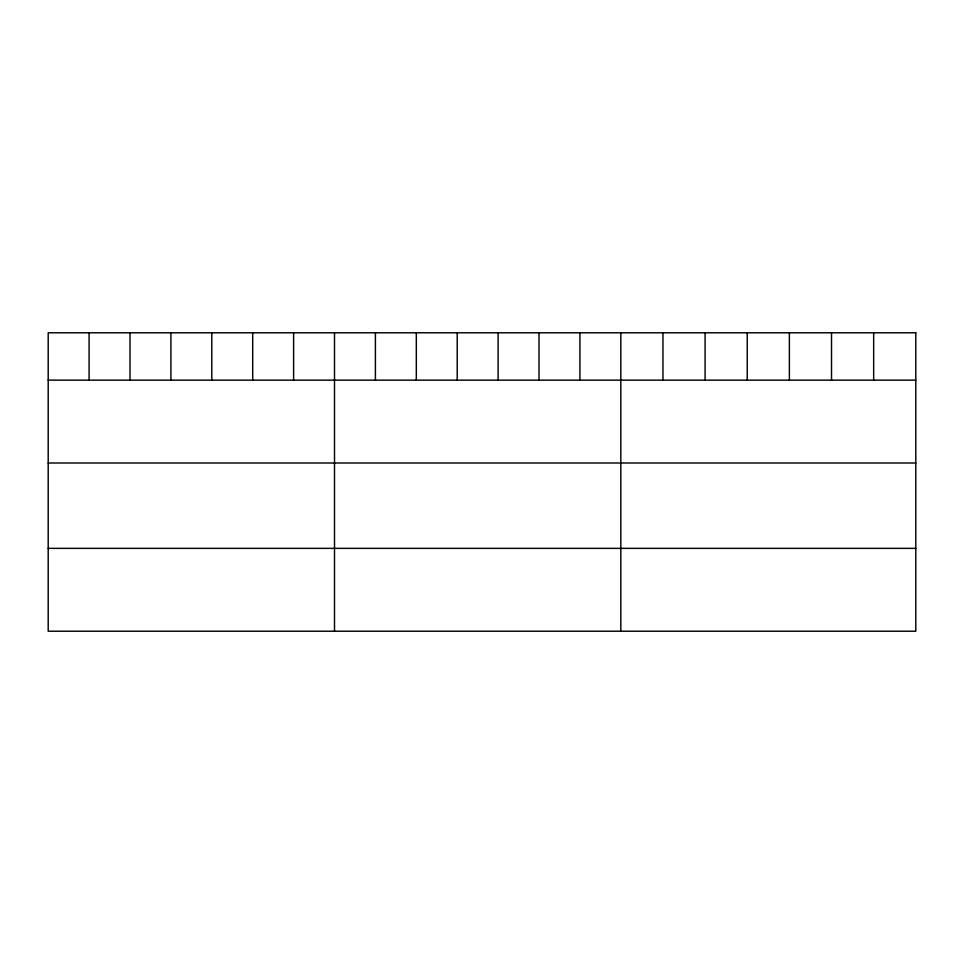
<?xml version="1.0" encoding="UTF-8"?>
<svg xmlns="http://www.w3.org/2000/svg" width="964" height="964" viewBox="0 0 964 964"><rect width="100%" height="100%" fill="white"/><g stroke="black" fill="none" stroke-linecap="round" stroke-linejoin="round"><path stroke-width="1.45" d="M48.2 380.141L915.8 380.141M48.2 462.997L915.8 462.997M48.2 548.359L915.8 548.359M873.661 332.785L873.661 380.141M831.522 332.785L831.522 380.141M789.383 332.785L789.383 380.141M747.233 332.785L747.233 380.141M705.094 332.785L705.094 380.141M662.955 332.785L662.955 380.141M620.816 332.785L620.816 631.215M579.918 332.785L579.918 380.141M539.009 332.785L539.009 380.141M498.111 332.785L498.111 380.141M457.213 332.785L457.213 380.141M416.315 332.785L416.315 380.141M375.406 332.785L375.406 380.141M334.508 332.785L334.508 631.215M293.61 332.785L293.61 380.141M252.701 332.785L252.701 380.141M211.803 332.785L211.803 380.141M170.905 332.785L170.905 380.141M130.007 332.785L130.007 380.141M89.098 332.785L89.098 380.141M915.8 332.785L48.2 332.785L48.2 631.215L915.8 631.215L915.8 332.785"/></g></svg>
